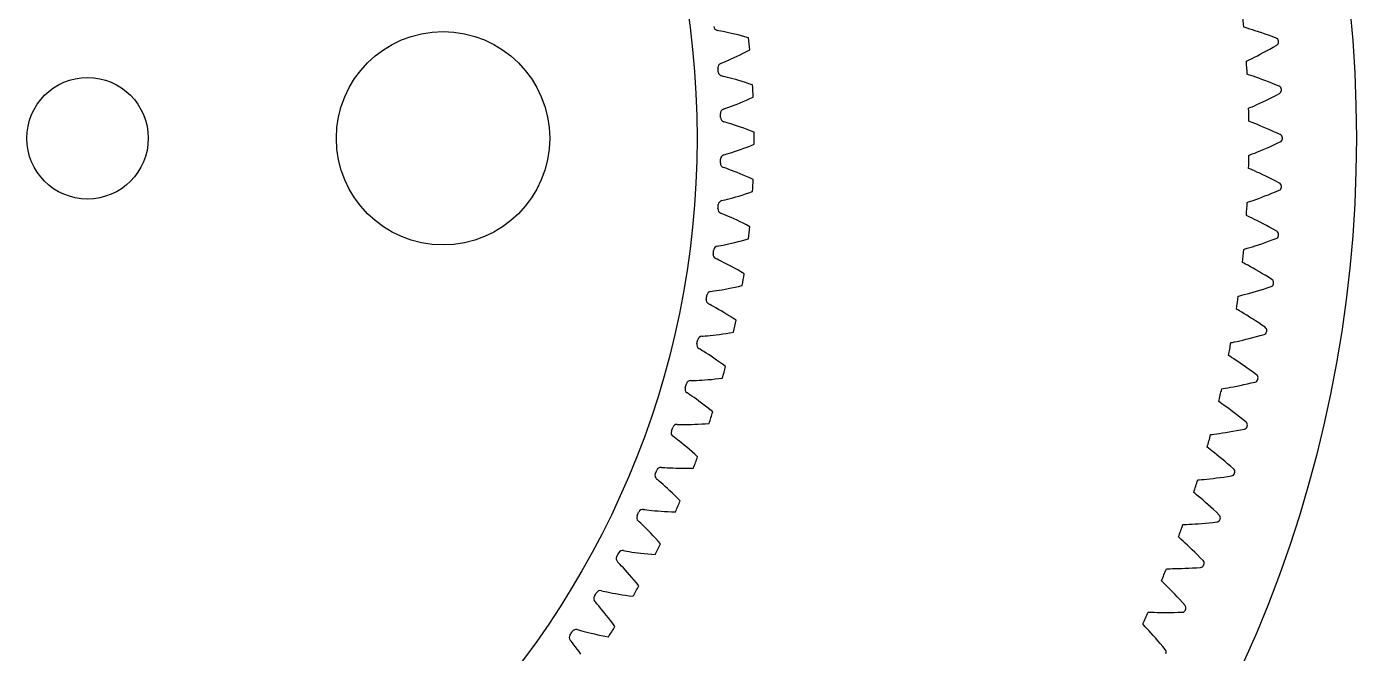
# Model space of a CAD drawing. Header units: millimetres. Extents: x -86 to 86, y -86 to 86.
# Drawn here: x -4.1 to 85.7, y -34.8 to 7.5 of the extents above; entities that cross this region are included whole.
import ezdxf

# ---------------------------------------------------------------- set-up
doc = ezdxf.new("R2010")
doc.units = ezdxf.units.MM

msp = doc.modelspace()

# ---------------------------------------------------------------- linework, layer by layer
at = {"layer": 'bore'}
msp.add_circle((0, 0), 4.1, dxfattribs=at)
at = {"layer": 'journal'}
msp.add_circle((-17.5, 0), 58.65, dxfattribs=at)
at = {"layer": 'outer'}
msp.add_circle((0, 0), 85.663286, dxfattribs=at)
at = {"layer": 'output_ring'}
for p, q in [((78.151045, 7.465889), (78.054332, 7.494306)), ((78.292497, 7.423676), (78.151045, 7.465889)), ((78.457846, 7.373358), (78.292497, 7.423676)), ((78.640935, 7.316429), (78.457846, 7.373358)), ((78.838472, 7.253591), (78.640935, 7.316429)), ((79.048352, 7.18523), (78.838472, 7.253591)), ((79.269093, 7.111575), (79.048352, 7.18523)), ((79.499583, 7.032763), (79.269093, 7.111575)), ((79.738949, 6.948874), (79.499583, 7.032763)), ((79.986487, 6.859954), (79.738949, 6.948874)), ((80.24158, 6.766388), (79.986487, 6.859954)), ((78.463991, 5.313017), (78.619048, 5.389368)), ((78.619048, 5.389368), (78.790545, 5.475108)), ((78.790545, 5.475108), (78.975346, 5.569012)), ((78.975346, 5.569012), (79.171438, 5.670358)), ((79.171438, 5.670358), (79.377393, 5.778683)), ((79.377393, 5.778683), (79.592136, 5.893671)), ((79.592136, 5.893671), (79.814819, 6.015102)), ((79.814819, 6.015102), (80.044755, 6.142817)), ((80.044755, 6.142817), (80.281397, 6.276337)), ((78.240353, 5.204865), (78.331209, 5.248522)), ((78.331209, 5.248522), (78.463991, 5.313017)), ((78.389403, 4.29264), (78.293922, 4.324952)), ((78.529029, 4.244728), (78.389403, 4.29264)), ((78.692203, 4.187751), (78.529029, 4.244728)), ((78.872834, 4.123449), (78.692203, 4.187751)), ((79.067662, 4.052657), (78.872834, 4.123449)), ((79.2746, 3.975847), (79.067662, 4.052657)), ((79.492175, 3.893307), (79.2746, 3.975847)), ((79.719281, 3.805219), (79.492175, 3.893307)), ((79.955051, 3.711698), (79.719281, 3.805219)), ((80.198782, 3.61282), (79.955051, 3.711698)), ((80.449873, 3.508993), (80.198782, 3.61282)), ((79.765595, 2.663312), (79.993017, 2.775619)), ((79.993017, 2.775619), (80.22794, 2.893911)), ((80.22794, 2.893911), (80.469798, 3.017731)), ((78.387008, 2.029853), (78.47956, 2.069793)), ((78.47956, 2.069793), (78.614846, 2.128854)), ((78.614846, 2.128854), (78.77287, 2.198859)), ((78.77287, 2.198859), (78.9477, 2.277578)), ((78.9477, 2.277578), (79.136155, 2.363915)), ((79.136155, 2.363915), (79.336193, 2.457232)), ((79.336193, 2.457232), (79.546369, 2.557121)), ((79.546369, 2.557121), (79.765595, 2.663312)), ((78.498968, 1.112337), (78.404875, 1.148493)), ((78.636537, 1.058807), (78.498968, 1.112337)), ((78.797268, 0.995264), (78.636537, 1.058807)), ((78.975145, 0.923694), (78.797268, 0.995264)), ((79.166944, 0.845065), (78.975145, 0.923694)), ((79.370599, 0.759932), (79.166944, 0.845065)), ((79.58465, 0.668642), (79.370599, 0.759932)), ((79.808, 0.571423), (79.58465, 0.668642)), ((80.039786, 0.468425), (79.808, 0.571423)), ((80.27931, 0.35975), (80.039786, 0.468425)), ((80.525987, 0.245833), (80.27931, 0.35975)), ((78.975145, -0.923694), (79.166944, -0.845065)), ((79.166944, -0.845065), (79.370599, -0.759932)), ((79.370599, -0.759932), (79.58465, -0.668642)), ((79.58465, -0.668642), (79.808, -0.571423)), ((79.808, -0.571423), (80.039786, -0.468425)), ((80.039786, -0.468425), (80.27931, -0.35975)), ((80.27931, -0.35975), (80.525987, -0.245833)), ((78.404875, -1.148493), (78.498968, -1.112337)), ((78.498968, -1.112337), (78.636537, -1.058807)), ((78.636537, -1.058807), (78.797268, -0.995264)), ((78.797268, -0.995264), (78.975145, -0.923694)), ((78.47956, -2.069793), (78.387008, -2.029853)), ((78.614846, -2.128854), (78.47956, -2.069793)), ((78.77287, -2.198859), (78.614846, -2.128854)), ((78.9477, -2.277578), (78.77287, -2.198859)), ((79.136155, -2.363915), (78.9477, -2.277578)), ((79.336193, -2.457232), (79.136155, -2.363915)), ((79.546369, -2.557121), (79.336193, -2.457232)), ((79.765595, -2.663312), (79.546369, -2.557121)), ((79.993017, -2.775619), (79.765595, -2.663312)), ((80.22794, -2.893911), (79.993017, -2.775619)), ((80.198782, -3.61282), (80.449873, -3.508993)), ((80.469798, -3.017731), (80.22794, -2.893911)), ((78.293922, -4.324952), (78.389403, -4.29264)), ((78.389403, -4.29264), (78.529029, -4.244728)), ((78.529029, -4.244728), (78.692203, -4.187751)), ((78.692203, -4.187751), (78.872834, -4.123449)), ((78.872834, -4.123449), (79.067662, -4.052657)), ((79.067662, -4.052657), (79.2746, -3.975847)), ((79.2746, -3.975847), (79.492175, -3.893307)), ((79.492175, -3.893307), (79.719281, -3.805219)), ((79.719281, -3.805219), (79.955051, -3.711698)), ((79.955051, -3.711698), (80.198782, -3.61282)), ((78.331209, -5.248522), (78.240353, -5.204865)), ((78.463991, -5.313017), (78.331209, -5.248522)), ((78.619048, -5.389368), (78.463991, -5.313017)), ((78.790545, -5.475108), (78.619048, -5.389368)), ((78.975346, -5.569012), (78.790545, -5.475108)), ((79.171438, -5.670358), (78.975346, -5.569012)), ((79.377393, -5.778683), (79.171438, -5.670358)), ((79.592136, -5.893671), (79.377393, -5.778683)), ((79.814819, -6.015102), (79.592136, -5.893671)), ((80.044755, -6.142817), (79.814819, -6.015102)), ((80.281397, -6.276337), (80.044755, -6.142817)), ((79.048352, -7.18523), (79.269093, -7.111575)), ((79.269093, -7.111575), (79.499583, -7.032763)), ((79.499583, -7.032763), (79.738949, -6.948874)), ((79.738949, -6.948874), (79.986487, -6.859954)), ((79.986487, -6.859954), (80.24158, -6.766388)), ((78.054332, -7.494306), (78.151045, -7.465889)), ((78.151045, -7.465889), (78.292497, -7.423676)), ((78.292497, -7.423676), (78.457846, -7.373358)), ((78.457846, -7.373358), (78.640935, -7.316429)), ((78.640935, -7.316429), (78.838472, -7.253591)), ((78.838472, -7.253591), (79.048352, -7.18523)), ((78.054161, -8.418628), (77.965148, -8.371325)), ((78.18422, -8.488451), (78.054161, -8.418628)), ((78.336055, -8.571023), (78.18422, -8.488451)), ((78.503936, -8.663643), (78.336055, -8.571023)), ((78.684781, -8.764958), (78.503936, -8.663643)), ((78.876604, -8.874168), (78.684781, -8.764958)), ((79.078, -8.99075), (78.876604, -8.874168)), ((79.287906, -9.114347), (79.078, -8.99075)), ((79.505486, -9.244702), (79.287906, -9.114347)), ((79.730057, -9.381631), (79.505486, -9.244702)), ((79.961094, -9.524631), (79.730057, -9.381631)), ((77.686499, -10.651346), (77.784284, -10.626872)), ((77.784284, -10.626872), (77.927331, -10.590426)), ((77.927331, -10.590426), (78.094583, -10.54685)), ((78.094583, -10.54685), (78.279829, -10.497388)), ((78.279829, -10.497388), (78.47975, -10.442607)), ((78.47975, -10.442607), (78.692229, -10.382808)), ((78.692229, -10.382808), (78.915773, -10.318159)), ((78.915773, -10.318159), (79.149267, -10.248752)), ((79.149267, -10.248752), (79.391836, -10.174633)), ((79.391836, -10.174633), (79.642774, -10.095817)), ((79.642774, -10.095817), (79.901449, -10.012666)), ((77.64887, -11.574902), (77.561847, -11.52403)), ((77.775993, -11.649939), (77.64887, -11.574902)), ((77.924357, -11.738596), (77.775993, -11.649939)), ((78.088346, -11.837943), (77.924357, -11.738596)), ((78.264936, -11.946504), (78.088346, -11.837943)), ((78.452176, -12.063398), (78.264936, -11.946504)), ((78.648682, -12.188046), (78.452176, -12.063398)), ((78.853407, -12.320048), (78.648682, -12.188046)), ((79.065526, -12.459114), (78.853407, -12.320048)), ((79.284363, -12.605031), (79.065526, -12.459114)), ((78.432795, -13.50779), (78.66891, -13.447902)), ((78.66891, -13.447902), (78.914283, -13.383674)), ((78.914283, -13.383674), (79.168209, -13.315093)), ((79.168209, -13.315093), (79.430041, -13.242493)), ((79.509415, -12.757276), (79.284363, -12.605031)), ((77.191028, -13.790887), (77.289725, -13.770395)), ((77.289725, -13.770395), (77.434131, -13.739776)), ((77.434131, -13.739776), (77.603012, -13.703014)), ((77.603012, -13.703014), (77.790109, -13.6611)), ((77.790109, -13.6611), (77.992086, -13.614465)), ((77.992086, -13.614465), (78.206814, -13.563326)), ((78.206814, -13.563326), (78.432795, -13.50779)), ((77.116002, -14.712159), (77.031112, -14.657802)), ((77.239979, -14.792285), (77.116002, -14.712159)), ((77.384629, -14.886883), (77.239979, -14.792285)), ((77.544457, -14.992793), (77.384629, -14.886883)), ((77.716503, -15.108422), (77.544457, -14.992793)), ((77.898852, -15.232808), (77.716503, -15.108422)), ((78.090145, -15.365317), (77.898852, -15.232808)), ((78.289352, -15.505507), (78.090145, -15.365317)), ((78.495661, -15.653055), (78.289352, -15.505507)), ((78.708405, -15.807721), (78.495661, -15.653055)), ((78.927102, -15.968961), (78.708405, -15.807721)), ((76.568732, -16.907768), (76.668178, -16.891294)), ((76.668178, -16.891294), (76.813707, -16.866552)), ((76.813707, -16.866552), (76.983938, -16.836664)), ((76.983938, -16.836664), (77.172581, -16.802366)), ((77.172581, -16.802366), (77.376282, -16.763955)), ((77.376282, -16.763955), (77.592905, -16.721561)), ((77.592905, -16.721561), (77.820951, -16.675228)), ((77.820951, -16.675228), (78.059299, -16.624958)), ((78.059299, -16.624958), (78.307074, -16.570727)), ((78.307074, -16.570727), (78.563571, -16.512492)), ((78.563571, -16.512492), (78.82813, -16.450563)), ((76.456432, -17.825243), (76.373815, -17.767491)), ((76.577061, -17.910328), (76.456432, -17.825243)), ((76.717758, -18.01071), (76.577061, -17.910328)), ((76.873163, -18.123011), (76.717758, -18.01071)), ((77.040381, -18.245517), (76.873163, -18.123011)), ((77.21754, -18.37719), (77.040381, -18.245517)), ((77.403305, -18.517343), (77.21754, -18.37719)), ((77.596668, -18.66549), (77.403305, -18.517343)), ((77.796827, -18.821278), (77.596668, -18.66549)), ((78.003129, -18.984438), (77.796827, -18.821278)), ((77.321438, -19.774699), (77.571207, -19.730553)), ((77.571207, -19.730553), (77.829852, -19.682761)), ((77.829852, -19.682761), (78.096704, -19.631604)), ((78.215112, -19.154409), (78.003129, -18.984438)), ((75.820634, -19.996871), (75.920666, -19.98444)), ((75.920666, -19.98444), (76.067077, -19.965616)), ((76.067077, -19.965616), (76.238381, -19.942652)), ((76.238381, -19.942652), (76.428258, -19.916027)), ((76.428258, -19.916027), (76.633348, -19.885902)), ((76.633348, -19.885902), (76.851512, -19.852321)), ((76.851512, -19.852321), (77.081248, -19.815268)), ((77.081248, -19.815268), (77.321438, -19.774699)), ((75.671245, -20.909041), (75.591036, -20.847988)), ((75.788326, -20.998945), (75.671245, -20.909041)), ((75.92484, -21.104946), (75.788326, -20.998945)), ((76.075566, -21.223452), (75.92484, -21.104946)), ((76.237682, -21.352634), (76.075566, -21.223452)), ((76.409359, -21.491379), (76.237682, -21.352634)), ((76.589293, -21.638945), (76.409359, -21.491379)), ((76.776493, -21.794806), (76.589293, -21.638945)), ((76.970174, -21.958577), (76.776493, -21.794806)), ((77.169694, -22.129964), (76.970174, -21.958577)), ((77.374615, -22.308386), (77.169694, -22.129964)), ((74.947963, -23.053119), (75.048416, -23.044752)), ((75.048416, -23.044752), (75.19547, -23.031876)), ((75.19547, -23.031876), (75.367563, -23.015873)), ((75.367563, -23.015873), (75.558364, -22.996965)), ((75.558364, -22.996965), (75.764506, -22.975177)), ((75.764506, -22.975177), (75.983852, -22.950464)), ((75.983852, -22.950464), (76.214901, -22.922752)), ((76.214901, -22.922752), (76.456537, -22.89195)), ((76.456537, -22.89195), (76.70789, -22.857963)), ((76.70789, -22.857963), (76.96826, -22.820692)), ((76.96826, -22.820692), (77.236966, -22.780391)), ((74.76173, -23.958485), (74.684062, -23.894232)), ((74.875072, -24.05306), (74.76173, -23.958485)), ((75.007177, -24.164506), (74.875072, -24.05306)), ((75.152978, -24.289024), (75.007177, -24.164506)), ((75.309725, -24.424669), (75.152978, -24.289024)), ((75.475638, -24.570257), (75.309725, -24.424669)), ((75.649444, -24.724994), (75.475638, -24.570257)), ((75.830174, -24.888314), (75.649444, -24.724994)), ((76.017059, -25.059799), (75.830174, -24.888314)), ((76.20947, -25.239131), (76.017059, -25.059799)), ((74.564327, -26.040119), (74.771184, -26.026703)), ((74.771184, -26.026703), (74.99135, -26.0109)), ((74.99135, -26.0109), (75.223333, -25.992574)), ((75.223333, -25.992574), (75.466018, -25.97159)), ((75.466018, -25.97159), (75.718542, -25.947816)), ((75.718542, -25.947816), (75.980209, -25.921128)), ((75.980209, -25.921128), (76.250327, -25.89175)), ((76.406991, -25.425711), (76.20947, -25.239131)), ((73.729382, -26.968566), (73.654381, -26.901218)), ((73.952152, -26.07149), (74.052862, -26.067201)), ((74.052862, -26.067201), (74.200317, -26.060296)), ((74.200317, -26.060296), (74.372917, -26.05128)), ((74.372917, -26.05128), (74.564327, -26.040119)), ((73.838798, -27.067656), (73.729382, -26.968566)), ((73.966279, -27.184364), (73.838798, -27.067656)), ((74.106913, -27.314688), (73.966279, -27.184364)), ((74.258035, -27.456574), (74.106913, -27.314688)), ((74.417911, -27.608767), (74.258035, -27.456574)), ((74.585303, -27.77042), (74.417911, -27.608767)), ((74.759266, -27.94093), (74.585303, -27.77042)), ((74.939048, -28.119848), (74.759266, -27.94093)), ((75.124033, -28.30683), (74.939048, -28.119848)), ((75.313831, -28.501262), (75.124033, -28.30683)), ((72.834838, -29.047026), (72.935639, -29.046822)), ((72.935639, -29.046822), (73.083253, -29.045898)), ((73.083253, -29.045898), (73.256077, -29.043884)), ((73.256077, -29.043884), (73.447782, -29.04049)), ((73.447782, -29.04049), (73.655012, -29.035468)), ((73.655012, -29.035468), (73.875638, -29.0286)), ((73.875638, -29.0286), (74.108173, -29.01969)), ((74.108173, -29.01969), (74.35151, -29.008558)), ((74.35151, -29.008558), (74.604789, -28.995038)), ((74.604789, -28.995038), (74.867323, -28.978975)), ((74.867323, -28.978975), (75.138409, -28.960569)), ((72.575897, -29.934337), (72.503687, -29.864005)), ((72.681207, -30.03778), (72.575897, -29.934337)), ((72.803853, -30.159559), (72.681207, -30.03778)), ((72.939091, -30.295475), (72.803853, -30.159559)), ((73.084338, -30.443369), (72.939091, -30.295475)), ((73.237916, -30.601915), (73.084338, -30.443369)), ((73.398619, -30.770219), (73.237916, -30.601915)), ((73.565529, -30.947639), (73.398619, -30.770219)), ((73.737913, -31.133696), (73.565529, -30.947639)), ((73.915168, -31.328021), (73.737913, -31.133696)), ((74.096931, -31.529984), (73.915168, -31.328021)), ((71.597857, -31.974838), (71.698583, -31.978719)), ((71.698583, -31.978719), (71.846114, -31.983778)), ((71.846114, -31.983778), (72.018877, -31.98877)), ((72.018877, -31.98877), (72.210562, -31.993147)), ((72.210562, -31.993147), (72.417825, -31.996527)), ((72.417825, -31.996527), (72.638549, -31.998606)), ((72.638549, -31.998606), (72.871253, -31.999127)), ((72.871253, -31.999127), (73.114841, -31.997866)), ((73.114841, -31.997866), (73.368461, -31.994621)), ((73.368461, -31.994621), (73.63143, -31.989211)), ((73.63143, -31.989211), (73.90304, -31.981805)), ((71.30317, -32.850926), (71.233869, -32.777725)), ((71.404201, -32.958552), (71.30317, -32.850926)), ((71.521811, -33.085201), (71.404201, -32.958552)), ((71.65143, -33.226486), (71.521811, -33.085201)), ((71.790564, -33.380145), (71.65143, -33.226486)), ((71.937591, -33.544784), (71.790564, -33.380145)), ((72.091342, -33.719463), (71.937591, -33.544784)), ((72.250924, -33.903501), (72.091342, -33.719463)), ((72.415626, -34.096391), (72.250924, -33.903501)), ((72.584861, -34.29774), (72.415626, -34.096391)), ((72.75829, -34.506904), (72.584861, -34.29774))]:
    msp.add_line(p, q, dxfattribs=at)
for centre, radius, start, end in [((0, 0), 78.413286, 5.484383, 6.12852), ((80.156777, 6.54187), 0.24, 4.665765, 69.307909), ((80.161461, 6.48422), 0.24, 299.982414, 4.624558), ((0, 0), 80.663286, 4.624558, 4.665765), ((0, 0), 78.413286, 3.161803, 3.805939), ((80.356041, 3.288096), 0.24, 2.343184, 66.985328), ((80.358385, 3.230304), 0.24, 297.659833, 2.301977), ((0, 0), 80.663286, 2.301977, 2.343184), ((0, 0), 78.413286, 0.839222, 1.483359), ((80.423281, 0.02892), 0.24, 0.020603, 64.662747), ((0, 0), 80.663286, 359.979397, 0.020603), ((80.423281, -0.02892), 0.24, 295.337253, 359.979397), ((0, 0), 78.413286, 358.516641, 359.160778), ((80.356041, -3.288096), 0.24, 293.014672, 357.656816), ((80.358385, -3.230304), 0.24, 357.698023, 62.340167), ((0, 0), 80.663286, 357.656816, 357.698023), ((0, 0), 78.413286, 356.194061, 356.838197), ((80.161461, -6.48422), 0.24, 355.375442, 60.017586), ((80.156777, -6.54187), 0.24, 290.692091, 355.334235), ((0, 0), 80.663286, 355.334235, 355.375442), ((0, 0), 78.413286, 353.87148, 354.515617), ((79.825815, -9.784896), 0.24, 288.369511, 353.011655), ((79.832831, -9.727483), 0.24, 353.052862, 57.695005), ((0, 0), 80.663286, 353.011655, 353.052862), ((0, 0), 78.413286, 351.548899, 352.193036), ((79.363699, -13.011845), 0.24, 286.04693, 350.689074), ((79.373037, -12.954763), 0.24, 350.730281, 55.372425), ((0, 0), 80.663286, 350.689074, 350.730281), ((0, 0), 78.413286, 349.226319, 349.870455), ((78.782833, -16.160759), 0.24, 348.4077, 53.049844), ((0, 0), 78.413286, 346.903738, 347.547875), ((78.77119, -16.217415), 0.24, 283.724349, 348.366493), ((0, 0), 80.663286, 348.366493, 348.4077), ((78.049259, -19.396341), 0.24, 281.401769, 346.043913), ((78.063189, -19.340203), 0.24, 346.08512, 50.727263), ((0, 0), 80.663286, 346.043913, 346.08512), ((0, 0), 78.413286, 344.581157, 345.225294), ((77.215287, -22.487871), 0.24, 343.762539, 48.404683), ((0, 0), 78.413286, 342.258577, 342.902714), ((77.199094, -22.543398), 0.24, 279.079188, 343.721332), ((0, 0), 80.663286, 343.721332, 343.762539), ((76.222091, -25.653417), 0.24, 276.756608, 341.398751), ((76.240521, -25.598591), 0.24, 341.439958, 46.082102), ((0, 0), 80.663286, 341.398751, 341.439958), ((0, 0), 78.413286, 339.935996, 340.580133), ((75.140492, -28.667253), 0.24, 339.117378, 43.759522), ((0, 0), 78.413286, 337.613416, 338.257552), ((75.119855, -28.721287), 0.24, 274.434027, 339.076171), ((0, 0), 80.663286, 339.076171, 339.117378), ((0, 0), 78.413286, 335.290835, 335.934972), ((73.894197, -31.741968), 0.24, 272.111446, 336.75359), ((73.917007, -31.688815), 0.24, 336.794797, 41.436941), ((0, 0), 80.663286, 336.75359, 336.794797), ((72.572076, -34.658312), 0.24, 334.472216, 39.11436)]:
    msp.add_arc(centre, radius, start, end, dxfattribs=at)
at = {"layer": 'pin'}
msp.add_circle((24, 0), 7.2, dxfattribs=at)
at = {"layer": 'thin_ring_external'}
for p, q in [((42.618081, 7.260333), (42.525076, 7.278775)), ((42.753901, 7.234649), (42.618081, 7.260333)), ((42.912749, 7.203276), (42.753901, 7.234649)), ((43.088742, 7.166874), (42.912749, 7.203276)), ((43.278737, 7.125678), (43.088742, 7.166874)), ((43.480729, 7.079767), (43.278737, 7.125678)), ((43.693304, 7.029148), (43.480729, 7.079767)), ((43.915405, 6.973792), (43.693304, 7.029148)), ((44.1462, 6.913649), (43.915405, 6.973792)), ((44.385018, 6.84866), (44.1462, 6.913649)), ((44.6313, 6.778756), (44.385018, 6.84866)), ((43.460239, 5.355315), (43.648713, 5.441257)), ((43.648713, 5.441257), (43.846595, 5.533957)), ((43.846595, 5.533957), (44.052843, 5.633228)), ((44.052843, 5.633228), (44.266633, 5.738951)), ((44.266633, 5.738951), (44.487296, 5.851048)), ((44.487296, 5.851048), (44.71427, 5.969471)), ((42.753322, 5.052475), (42.84065, 5.089406)), ((42.84065, 5.089406), (42.968433, 5.142115)), ((42.968433, 5.142115), (43.117611, 5.205067)), ((43.117611, 5.205067), (43.282556, 5.276423)), ((43.282556, 5.276423), (43.460239, 5.355315)), ((42.910377, 4.181197), (42.818435, 4.204364)), ((43.044708, 4.148611), (42.910377, 4.181197)), ((43.201748, 4.109169), (43.044708, 4.148611)), ((43.375652, 4.063828), (43.201748, 4.109169)), ((43.563296, 4.012984), (43.375652, 4.063828)), ((43.76268, 3.956819), (43.563296, 4.012984)), ((43.972394, 3.895412), (43.76268, 3.956819)), ((44.191378, 3.828788), (43.972394, 3.895412)), ((44.418801, 3.756939), (44.191378, 3.828788)), ((44.653989, 3.67984), (44.418801, 3.756939)), ((44.896381, 3.597453), (44.653989, 3.67984)), ((44.705195, 2.678307), (44.93792, 2.784986)), ((42.932707, 1.969314), (43.021807, 2.001737)), ((43.021807, 2.001737), (43.152114, 2.047853)), ((43.152114, 2.047853), (43.304312, 2.103106)), ((43.304312, 2.103106), (43.472686, 2.165947)), ((43.472686, 2.165947), (43.654166, 2.235663)), ((43.654166, 2.235663), (43.846782, 2.31187)), ((43.846782, 2.31187), (44.049139, 2.394345)), ((44.049139, 2.394345), (44.260187, 2.482955)), ((44.260187, 2.482955), (44.479097, 2.577624)), ((44.479097, 2.577624), (44.705195, 2.678307)), ((43.04507, 1.091153), (42.954431, 1.118985)), ((43.177562, 1.051751), (43.04507, 1.091153)), ((43.332383, 1.004342), (43.177562, 1.051751)), ((43.503745, 0.95018), (43.332383, 1.004342)), ((43.688548, 0.889822), (43.503745, 0.95018)), ((43.884804, 0.823549), (43.688548, 0.889822)), ((44.091109, 0.751514), (43.884804, 0.823549)), ((44.306405, 0.673795), (44.091109, 0.751514)), ((44.529863, 0.590428), (44.306405, 0.673795)), ((44.760808, 0.50142), (44.529863, 0.590428)), ((44.998676, 0.406764), (44.760808, 0.50142)), ((43.503745, -0.95018), (43.688548, -0.889822)), ((43.688548, -0.889822), (43.884804, -0.823549)), ((43.884804, -0.823549), (44.091109, -0.751514)), ((44.091109, -0.751514), (44.306405, -0.673795)), ((44.306405, -0.673795), (44.529863, -0.590428)), ((44.529863, -0.590428), (44.760808, -0.50142)), ((44.760808, -0.50142), (44.998676, -0.406764)), ((42.954431, -1.118985), (43.04507, -1.091153)), ((43.04507, -1.091153), (43.177562, -1.051751)), ((43.177562, -1.051751), (43.332383, -1.004342)), ((43.332383, -1.004342), (43.503745, -0.95018)), ((43.021807, -2.001737), (42.932707, -1.969314)), ((43.152114, -2.047853), (43.021807, -2.001737)), ((43.304312, -2.103106), (43.152114, -2.047853)), ((43.472686, -2.165947), (43.304312, -2.103106)), ((43.654166, -2.235663), (43.472686, -2.165947)), ((43.846782, -2.31187), (43.654166, -2.235663)), ((44.049139, -2.394345), (43.846782, -2.31187)), ((44.260187, -2.482955), (44.049139, -2.394345)), ((44.479097, -2.577624), (44.260187, -2.482955)), ((44.705195, -2.678307), (44.479097, -2.577624)), ((44.93792, -2.784986), (44.705195, -2.678307)), ((42.818435, -4.204364), (42.910377, -4.181197)), ((42.910377, -4.181197), (43.044708, -4.148611)), ((43.044708, -4.148611), (43.201748, -4.109169)), ((43.201748, -4.109169), (43.375652, -4.063828)), ((43.375652, -4.063828), (43.563296, -4.012984)), ((43.563296, -4.012984), (43.76268, -3.956819)), ((43.76268, -3.956819), (43.972394, -3.895412)), ((43.972394, -3.895412), (44.191378, -3.828788)), ((44.191378, -3.828788), (44.418801, -3.756939)), ((44.418801, -3.756939), (44.653989, -3.67984)), ((44.653989, -3.67984), (44.896381, -3.597453)), ((42.84065, -5.089406), (42.753322, -5.052475)), ((42.968433, -5.142115), (42.84065, -5.089406)), ((43.117611, -5.205067), (42.968433, -5.142115)), ((43.282556, -5.276423), (43.117611, -5.205067)), ((43.460239, -5.355315), (43.282556, -5.276423)), ((43.648713, -5.441257), (43.460239, -5.355315)), ((43.846595, -5.533957), (43.648713, -5.441257)), ((44.052843, -5.633228), (43.846595, -5.533957)), ((44.266633, -5.738951), (44.052843, -5.633228)), ((44.487296, -5.851048), (44.266633, -5.738951)), ((44.71427, -5.969471), (44.487296, -5.851048)), ((42.912749, -7.203276), (43.088742, -7.166874)), ((43.088742, -7.166874), (43.278737, -7.125678)), ((43.278737, -7.125678), (43.480729, -7.079767)), ((43.480729, -7.079767), (43.693304, -7.029148)), ((43.693304, -7.029148), (43.915405, -6.973792)), ((43.915405, -6.973792), (44.1462, -6.913649)), ((44.1462, -6.913649), (44.385018, -6.84866)), ((44.385018, -6.84866), (44.6313, -6.778756)), ((42.525076, -7.278775), (42.618081, -7.260333)), ((42.618081, -7.260333), (42.753901, -7.234649)), ((42.753901, -7.234649), (42.912749, -7.203276)), ((42.502071, -8.163796), (42.416743, -8.122455)), ((42.626996, -8.222961), (42.502071, -8.163796)), ((42.772765, -8.293448), (42.626996, -8.222961)), ((42.933851, -8.373134), (42.772765, -8.293448)), ((43.107275, -8.460995), (42.933851, -8.373134)), ((43.291114, -8.556449), (43.107275, -8.460995)), ((43.484005, -8.659132), (43.291114, -8.556449)), ((43.684915, -8.768805), (43.484005, -8.659132)), ((43.893028, -8.885306), (43.684915, -8.768805)), ((44.107679, -9.008524), (43.893028, -8.885306)), ((44.328311, -9.138381), (44.107679, -9.008524)), ((42.075118, -10.334196), (42.168943, -10.320527)), ((42.168943, -10.320527), (42.305897, -10.301811)), ((42.305897, -10.301811), (42.466141, -10.278591)), ((42.466141, -10.278591), (42.643762, -10.251222)), ((42.643762, -10.251222), (42.835613, -10.219781)), ((42.835613, -10.219781), (43.039686, -10.184244)), ((43.039686, -10.184244), (43.254569, -10.144545)), ((43.254569, -10.144545), (43.479206, -10.100602)), ((43.479206, -10.100602), (43.712771, -10.052323)), ((43.712771, -10.052323), (43.954596, -9.999612)), ((43.954596, -9.999612), (44.204126, -9.942375)), ((42.006953, -11.216888), (41.923847, -11.171244)), ((42.128694, -11.282355), (42.006953, -11.216888)), ((42.270674, -11.360193), (42.128694, -11.282355)), ((42.427481, -11.448), (42.270674, -11.360193)), ((42.596192, -11.544601), (42.427481, -11.448)), ((42.774918, -11.649318), (42.596192, -11.544601)), ((42.962314, -11.761716), (42.774918, -11.649318)), ((43.157362, -11.881505), (42.962314, -11.761716)), ((43.359255, -12.00848), (43.157362, -11.881505)), ((43.567335, -12.142497), (43.359255, -12.00848)), ((43.781048, -12.283451), (43.567335, -12.142497)), ((41.469736, -13.362657), (41.564136, -13.353796)), ((41.564136, -13.353796), (41.701867, -13.342098)), ((41.701867, -13.342098), (41.863087, -13.32709)), ((41.863087, -13.32709), (42.041875, -13.308826)), ((42.041875, -13.308826), (42.235081, -13.287222)), ((42.235081, -13.287222), (42.440702, -13.262151)), ((42.440702, -13.262151), (42.657331, -13.233477)), ((42.657331, -13.233477), (42.883919, -13.201061)), ((42.883919, -13.201061), (43.119645, -13.16477)), ((43.119645, -13.16477), (43.363846, -13.124476)), ((43.363846, -13.124476), (43.615973, -13.080055)), ((41.356589, -14.240717), (41.275922, -14.190889)), ((41.474828, -14.312314), (41.356589, -14.240717)), ((41.612648, -14.397301), (41.474828, -14.312314)), ((41.764768, -14.492999), (41.612648, -14.397301)), ((41.928326, -14.598089), (41.764768, -14.492999)), ((42.101472, -14.711795), (41.928326, -14.598089)), ((42.282885, -14.833615), (42.101472, -14.711795)), ((42.471561, -14.963207), (42.282885, -14.833615)), ((42.666708, -15.100325), (42.471561, -14.963207)), ((42.867673, -15.244792), (42.666708, -15.100325)), ((43.07391, -15.396475), (42.867673, -15.244792)), ((40.710508, -16.356256), (40.805238, -16.352227)), ((40.805238, -16.352227), (40.943387, -16.347576)), ((40.943387, -16.347576), (41.105163, -16.34082)), ((41.105163, -16.34082), (41.284649, -16.331709)), ((41.284649, -16.331709), (41.478706, -16.319999)), ((41.478706, -16.319999), (41.685339, -16.305459)), ((41.685339, -16.305459), (41.90315, -16.287883)), ((41.90315, -16.287883), (42.131098, -16.26708)), ((42.131098, -16.26708), (42.368369, -16.242873)), ((42.368369, -16.242873), (42.614309, -16.2151)), ((42.614309, -16.2151), (42.868375, -16.183611)), ((40.552674, -17.227393), (40.474657, -17.173511)), ((40.667103, -17.304935), (40.552674, -17.227393)), ((40.800405, -17.396847), (40.667103, -17.304935)), ((40.947439, -17.500188), (40.800405, -17.396847)), ((41.105418, -17.613493), (40.947439, -17.500188)), ((41.272532, -17.735891), (41.105418, -17.613493)), ((41.447488, -17.866815), (41.272532, -17.735891)), ((41.629302, -18.005872), (41.447488, -17.866815)), ((41.817192, -18.152776), (41.629302, -18.005872)), ((42.010519, -18.307316), (41.817192, -18.152776)), ((42.208742, -18.469331), (42.010519, -18.307316)), ((39.799415, -19.307183), (39.894228, -19.307996)), ((39.894228, -19.307996), (40.032433, -19.310406)), ((40.032433, -19.310406), (40.194343, -19.311919)), ((40.194343, -19.311919), (40.374061, -19.311985)), ((40.374061, -19.311985), (40.568463, -19.310198)), ((40.568463, -19.310198), (40.775569, -19.306229)), ((40.775569, -19.306229), (40.993993, -19.299797)), ((40.993993, -19.299797), (41.222706, -19.29066)), ((41.222706, -19.29066), (41.460904, -19.278599)), ((41.460904, -19.278599), (41.707941, -19.263421)), ((41.707941, -19.263421), (41.963283, -19.244945)), ((39.597307, -20.169125), (39.522143, -20.11133)), ((39.707628, -20.252408), (39.597307, -20.169125)), ((39.836062, -20.351007), (39.707628, -20.252408)), ((39.977628, -20.461721), (39.836062, -20.351007)), ((40.129615, -20.582944), (39.977628, -20.461721)), ((40.290262, -20.713716), (40.129615, -20.582944)), ((40.458304, -20.853403), (40.290262, -20.713716)), ((40.63278, -21.001561), (40.458304, -20.853403)), ((40.812925, -21.157868), (40.63278, -21.001561)), ((40.998108, -21.322077), (40.812925, -21.157868)), ((41.1878, -21.494002), (40.998108, -21.322077)), ((38.738835, -22.20774), (38.833482, -22.213393)), ((38.833482, -22.213393), (38.971385, -22.222857)), ((38.971385, -22.222857), (39.133006, -22.232635)), ((39.133006, -22.232635), (39.312486, -22.241877)), ((39.312486, -22.241877), (39.506726, -22.250019)), ((39.506726, -22.250019), (39.713764, -22.25663)), ((39.713764, -22.25663), (39.932232, -22.26136)), ((39.932232, -22.26136), (40.161113, -22.263912)), ((40.161113, -22.263912), (40.399616, -22.26403)), ((40.399616, -22.26403), (40.647106, -22.261485)), ((40.647106, -22.261485), (40.903059, -22.256072)), ((38.492979, -23.058238), (38.420864, -22.99668)), ((38.598903, -23.147045), (38.492979, -23.058238)), ((38.722136, -23.252074), (38.598903, -23.147045)), ((38.857864, -23.369872), (38.722136, -23.252074)), ((39.003463, -23.498697), (38.857864, -23.369872)), ((39.157223, -23.637501), (39.003463, -23.498697)), ((39.317914, -23.785586), (39.157223, -23.637501)), ((39.484597, -23.94246), (39.317914, -23.785586)), ((39.656526, -24.107761), (39.484597, -23.94246)), ((39.833083, -24.281212), (39.656526, -24.107761)), ((37.531535, -25.05036), (37.62577, -25.060838)), ((37.62577, -25.060838), (37.763009, -25.077331)), ((37.763009, -25.077331), (37.92392, -25.095348)), ((37.92392, -25.095348), (38.102694, -25.113743)), ((38.102694, -25.113743), (38.296265, -25.131792)), ((38.296265, -25.131792), (38.502695, -25.148966)), ((40.013748, -24.462599), (39.833083, -24.281212)), ((37.242572, -25.887195), (37.173694, -25.822035)), ((37.343824, -25.981295), (37.242572, -25.887195)), ((37.461532, -26.092479), (37.343824, -25.981295)), ((38.502695, -25.148966), (38.720637, -25.164845)), ((38.720637, -25.164845), (38.949089, -25.179081)), ((38.949089, -25.179081), (39.187275, -25.191377)), ((39.187275, -25.191377), (39.434571, -25.201472)), ((39.434571, -25.201472), (39.690467, -25.209135)), ((37.591069, -26.217053), (37.461532, -26.092479)), ((37.7299, -26.353145), (37.591069, -26.217053)), ((37.876372, -26.499619), (37.7299, -26.353145)), ((38.029292, -26.655716), (37.876372, -26.499619)), ((38.187748, -26.820896), (38.029292, -26.655716)), ((38.351012, -26.99476), (38.187748, -26.820896)), ((36.180663, -27.827626), (36.27424, -27.842902)), ((38.518482, -27.177), (38.351012, -26.99476)), ((38.68965, -27.367375), (38.518482, -27.177)), ((35.849348, -28.648615), (35.783887, -28.580023)), ((35.945663, -28.747762), (35.849348, -28.648615)), ((36.27424, -27.842902), (36.410458, -27.866381)), ((36.410458, -27.866381), (36.57024, -27.892591)), ((36.57024, -27.892591), (36.747841, -27.92009)), ((36.747841, -27.92009), (36.940238, -27.948)), ((36.940238, -27.948), (37.145522, -27.975692)), ((37.145522, -27.975692), (37.362368, -28.002678)), ((37.362368, -28.002678), (37.589795, -28.02856)), ((37.589795, -28.02856), (37.827043, -28.053002)), ((37.827043, -28.053002), (38.073501, -28.075711)), ((38.073501, -28.075711), (38.328672, -28.09643)), ((36.057541, -28.864811), (35.945663, -28.747762)), ((36.180547, -28.995837), (36.057541, -28.864811)), ((36.312249, -29.13884), (36.180547, -28.995837)), ((36.45105, -29.292602), (36.312249, -29.13884)), ((36.5958, -29.456303), (36.45105, -29.292602)), ((36.745616, -29.629359), (36.5958, -29.456303)), ((36.899789, -29.811333), (36.745616, -29.629359)), ((37.057735, -30.001886), (36.899789, -29.811333)), ((37.21896, -30.200753), (37.057735, -30.001886)), ((34.316942, -31.335293), (34.255068, -31.263449)), ((34.408068, -31.439229), (34.316942, -31.335293)), ((34.689745, -30.532293), (34.782419, -30.552327)), ((34.782419, -30.552327), (34.917261, -30.582731)), ((34.917261, -30.582731), (35.075496, -30.617066)), ((35.075496, -30.617066), (35.251462, -30.653597)), ((35.251462, -30.653597), (35.442182, -30.691294)), ((35.442182, -30.691294), (35.645785, -30.729432)), ((35.645785, -30.729432), (35.86097, -30.767455)), ((35.86097, -30.767455), (36.086779, -30.804916)), ((36.086779, -30.804916), (36.322469, -30.84144)), ((36.322469, -30.84144), (36.567446, -30.876704)), ((36.567446, -30.876704), (36.821226, -30.910425)), ((34.513824, -31.561838), (34.408068, -31.439229)), ((34.629979, -31.698974), (34.513824, -31.561838)), ((34.754207, -31.848516), (34.629979, -31.698974)), ((34.884977, -32.009164), (34.754207, -31.848516)), ((35.021179, -32.180043), (34.884977, -32.009164)), ((35.161963, -32.360523), (35.021179, -32.180043)), ((33.062669, -33.157304), (33.1542, -33.182045)), ((33.1542, -33.182045), (33.287313, -33.219294)), ((35.306643, -32.550131), (35.161963, -32.360523)), ((35.454654, -32.748501), (35.306643, -32.550131)), ((35.605514, -32.95534), (35.454654, -32.748501)), ((32.649351, -33.940222), (32.591227, -33.865312)), ((32.735051, -34.048675), (32.649351, -33.940222)), ((32.834408, -34.176524), (32.735051, -34.048675)), ((33.287313, -33.219294), (33.443589, -33.261663)), ((33.443589, -33.261663), (33.617459, -33.307132)), ((33.617459, -33.307132), (33.806006, -33.354518)), ((33.806006, -33.354518), (34.007396, -33.403002)), ((34.007396, -33.403002), (34.220359, -33.451963)), ((34.220359, -33.451963), (34.443961, -33.500906)), ((34.443961, -33.500906), (34.677478, -33.549416)), ((34.677478, -33.549416), (34.920336, -33.597143)), ((34.920336, -33.597143), (35.172063, -33.643778)), ((32.94341, -34.319413), (32.834408, -34.176524)), ((33.059841, -34.475102), (32.94341, -34.319413)), ((33.182237, -34.642218), (33.059841, -34.475102)), ((33.309536, -34.819829), (33.182237, -34.642218))]:
    msp.add_line(p, q, dxfattribs=at)
for centre, radius, start, end in [((42.57434, 7.574702), 0.3, 187.186433, 260.548393), ((-17.5, 0), 62.5, 5.480762, 6.226555), ((42.861609, 4.7727), 0.3, 111.158924, 184.520884), ((-17.5, 0), 60.25, 4.259603, 4.520884), ((42.882746, 4.49739), 0.3, 184.259603, 257.621564), ((-17.5, 0), 62.5, 2.553933, 3.299726), ((43.026568, 1.684375), 0.3, 108.232095, 181.594055), ((-17.5, 0), 60.25, 1.332774, 1.594055), ((43.033619, 1.408345), 0.3, 181.332774, 254.694734), ((-17.5, 0), 62.5, 359.627104, 0.372896), ((43.026568, -1.684375), 0.3, 178.405945, 251.767905), ((-17.5, 0), 60.25, 358.405945, 358.667226), ((43.033619, -1.408345), 0.3, 105.305266, 178.667226), ((-17.5, 0), 62.5, 356.700274, 357.446067), ((-17.5, 0), 60.25, 355.479116, 355.740397), ((42.882746, -4.49739), 0.3, 102.378436, 175.740397), ((42.861609, -4.7727), 0.3, 175.479116, 248.841076), ((-17.5, 0), 62.5, 353.773445, 354.519238), ((42.539174, -7.848574), 0.3, 172.552286, 245.914247), ((-17.5, 0), 60.25, 352.552286, 352.813567), ((42.57434, -7.574702), 0.3, 99.451607, 172.813567), ((-17.5, 0), 62.5, 350.846616, 351.592408), ((-17.5, 0), 60.25, 349.625457, 349.886738), ((42.109208, -10.632253), 0.3, 96.524778, 169.886738), ((42.060103, -10.903972), 0.3, 169.625457, 242.987417), ((-17.5, 0), 62.5, 347.919787, 348.665579), ((41.488562, -13.662065), 0.3, 93.597949, 166.959909), ((41.425647, -13.930923), 0.3, 166.698628, 240.060588), ((-17.5, 0), 60.25, 346.698628, 346.959909), ((-17.5, 0), 62.5, 344.992957, 345.73875), ((40.637461, -16.921529), 0.3, 163.771799, 237.133759), ((-17.5, 0), 60.25, 343.771799, 344.033079), ((40.714022, -16.656235), 0.3, 90.671119, 164.033079), ((-17.5, 0), 62.5, 342.066128, 342.811921), ((-17.5, 0), 60.25, 340.844969, 341.10625), ((39.787608, -19.60695), 0.3, 87.74429, 161.10625), ((39.6976, -19.867989), 0.3, 160.844969, 234.206929), ((-17.5, 0), 62.5, 339.139299, 339.885091), ((-17.5, 0), 60.25, 337.91814, 338.179421), ((38.711737, -22.506514), 0.3, 84.817461, 158.179421), ((38.608518, -22.762616), 0.3, 157.91814, 231.2801), ((37.489216, -25.34736), 0.3, 81.890632, 155.252592), ((-17.5, 0), 62.5, 336.21247, 336.958262), ((37.373055, -25.597858), 0.3, 154.991311, 228.353271), ((-17.5, 0), 60.25, 334.991311, 335.252592), ((36.123234, -28.122078), 0.3, 78.963802, 152.325762), ((-17.5, 0), 62.5, 333.28564, 334.031433), ((35.994434, -28.366318), 0.3, 152.064482, 225.426442), ((-17.5, 0), 60.25, 332.064482, 332.325762), ((34.617356, -30.823428), 0.3, 76.036973, 149.398933), ((-17.5, 0), 62.5, 330.358811, 331.104604), ((34.476253, -31.060773), 0.3, 149.137652, 222.499612), ((-17.5, 0), 60.25, 329.137652, 329.398933), ((32.975509, -33.444364), 0.3, 73.110144, 146.472104), ((-17.5, 0), 62.5, 327.431982, 328.177774), ((32.822471, -33.674194), 0.3, 146.210823, 219.572783), ((-17.5, 0), 60.25, 326.210823, 326.472104)]:
    msp.add_arc(centre, radius, start, end, dxfattribs=at)

doc.saveas('drawing.dxf')
